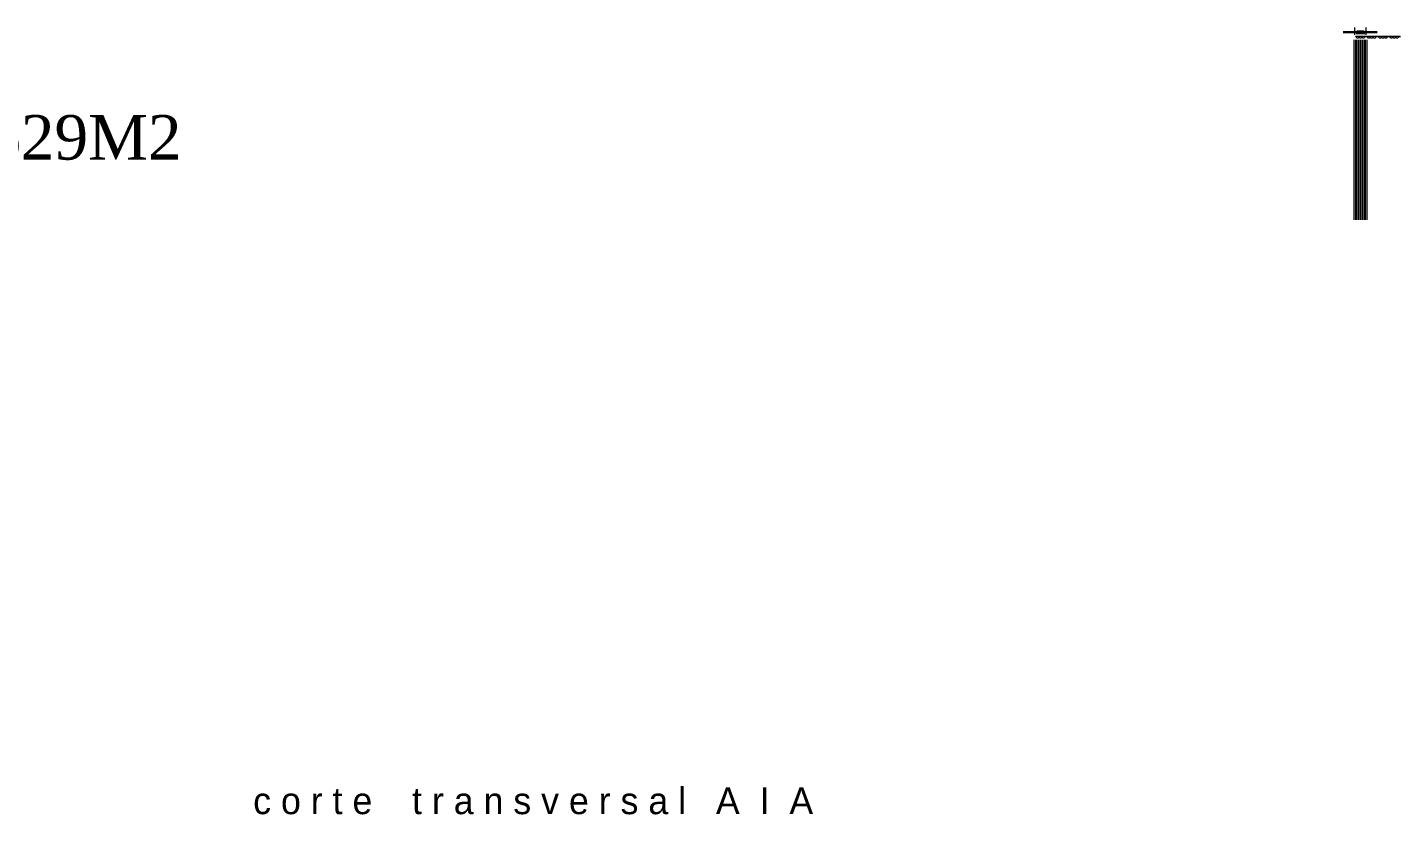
# Model space of a CAD drawing. Header units: millimetres. Extents: x 1972 to 5740, y 370 to 952.
# Drawn here: x 2722.37 to 2753.2, y 501.15 to 518.82 of the extents above; entities that cross this region are included whole.
import ezdxf

# ---------------------------------------------------------------- set-up
doc = ezdxf.new("R2010")
doc.units = ezdxf.units.MM
doc.header["$LTSCALE"] = 15
for name, color, linetype, lineweight in [('000 ALE 00', 24, 'Continuous', 0), ('000 ALE GRIS MEDIO', 252, 'Continuous', 0), ('000 ALE MUROS NUEVOS', 20, 'Continuous', 5), ('COTAS', 5, 'Continuous', 20)]:
    doc.layers.add(name, color=color, linetype=linetype, lineweight=lineweight)

msp = doc.modelspace()

# ---------------------------------------------------------------- linework, layer by layer
at = {"layer": '000 ALE 00'}
for p, q in [((2751.91304, 518.73263), (2752.67753, 518.73263)), ((2751.91304, 518.70963), (2752.67753, 518.70963)), ((2751.91304, 518.70463), (2752.67753, 518.70463)), ((2752.13392, 518.70463), (2752.16192, 518.73263)), ((2752.16133, 518.70463), (2752.20133, 518.70463)), ((2752.17692, 518.65835), (2752.17692, 518.82082)), ((2752.21992, 518.70463), (2752.19192, 518.73263)), ((2752.19192, 518.62363), (2753.19192, 518.62363)), ((2752.21842, 518.70463), (2752.21842, 518.66839)), ((2752.21842, 518.68651), (2752.38842, 518.68651)), ((2752.21992, 518.74542), (2752.38692, 518.74542)), ((2752.25242, 518.70463), (2752.25742, 518.70963)), ((2752.25242, 518.70463), (2752.25242, 518.66839)), ((2752.28642, 518.70463), (2752.28142, 518.70963)), ((2752.28642, 518.70463), (2752.28642, 518.66839)), ((2752.32042, 518.70463), (2752.32542, 518.70963)), ((2752.32042, 518.70463), (2752.32042, 518.66839)), ((2752.35442, 518.70463), (2752.34942, 518.70963)), ((2752.35442, 518.70463), (2752.35442, 518.66839)), ((2752.38692, 518.70463), (2752.41492, 518.73263)), ((2752.38842, 518.70463), (2752.38842, 518.66839)), ((2752.42992, 518.65835), (2752.42992, 518.82082)), ((2752.47292, 518.70463), (2752.44492, 518.73263)), ((2752.16133, 514.50183), (2752.16133, 518.54183)), ((2752.25983, 514.50183), (2752.25983, 518.54183)), ((2752.35833, 514.50183), (2752.35833, 518.54183)), ((2752.45683, 514.50183), (2752.45683, 518.54183))]:
    msp.add_line(p, q, dxfattribs=at)
for points in [[(2752.19192, 518.73263), (2752.19192, 518.73263), (2752.21992, 518.70463), (2752.25242, 518.70463), (2752.25742, 518.70963), (2752.28142, 518.70963), (2752.28642, 518.70463), (2752.32042, 518.70463), (2752.32542, 518.70963), (2752.34942, 518.70963), (2752.35442, 518.70463), (2752.38692, 518.70463), (2752.41492, 518.73263), (2752.44492, 518.73263)], [(2752.19192, 518.61905), (2752.19192, 518.61905), (2752.21992, 518.59105), (2752.25242, 518.59105), (2752.25742, 518.59605), (2752.28142, 518.59605), (2752.28642, 518.59105), (2752.32042, 518.59105), (2752.32542, 518.59605), (2752.34942, 518.59605), (2752.35442, 518.59105), (2752.38692, 518.59105), (2752.41492, 518.61905), (2752.44492, 518.61905)], [(2752.19192, 518.61905), (2752.21992, 518.59105), (2752.25242, 518.59105), (2752.25742, 518.59605), (2752.28142, 518.59605), (2752.28642, 518.59105), (2752.32042, 518.59105), (2752.32542, 518.59605), (2752.34942, 518.59605), (2752.35442, 518.59105), (2752.38692, 518.59105), (2752.41492, 518.61905), (2752.44492, 518.61905), (2752.47292, 518.59105), (2752.50542, 518.59105), (2752.51042, 518.59605), (2752.53442, 518.59605), (2752.53942, 518.59105), (2752.57342, 518.59105), (2752.57842, 518.59605), (2752.60242, 518.59605), (2752.60742, 518.59105), (2752.63992, 518.59105), (2752.66792, 518.61905), (2752.69792, 518.61905), (2752.72592, 518.59105), (2752.75842, 518.59105), (2752.76342, 518.59605), (2752.78742, 518.59605), (2752.79242, 518.59105), (2752.82642, 518.59105), (2752.83142, 518.59605), (2752.85542, 518.59605), (2752.86042, 518.59105), (2752.89292, 518.59105), (2752.92092, 518.61905), (2752.95092, 518.61905), (2752.97892, 518.59105), (2753.01142, 518.59105), (2753.01642, 518.59605), (2753.04042, 518.59605), (2753.04542, 518.59105), (2753.07942, 518.59105), (2753.08442, 518.59605), (2753.10842, 518.59605), (2753.11342, 518.59105), (2753.14592, 518.59105), (2753.17392, 518.61905), (2753.20392, 518.61905)], [(2752.44492, 518.61905), (2752.44492, 518.61905), (2752.47292, 518.59105), (2752.50542, 518.59105), (2752.51042, 518.59605), (2752.53442, 518.59605), (2752.53942, 518.59105), (2752.57342, 518.59105), (2752.57842, 518.59605), (2752.60242, 518.59605), (2752.60742, 518.59105), (2752.63992, 518.59105), (2752.66792, 518.61905), (2752.69792, 518.61905)], [(2752.69792, 518.61905), (2752.69792, 518.61905), (2752.72592, 518.59105), (2752.75842, 518.59105), (2752.76342, 518.59605), (2752.78742, 518.59605), (2752.79242, 518.59105), (2752.82642, 518.59105), (2752.83142, 518.59605), (2752.85542, 518.59605), (2752.86042, 518.59105), (2752.89292, 518.59105), (2752.92092, 518.61905), (2752.95092, 518.61905)], [(2752.95092, 518.61905), (2752.95092, 518.61905), (2752.97892, 518.59105), (2753.01142, 518.59105), (2753.01642, 518.59605), (2753.04042, 518.59605), (2753.04542, 518.59105), (2753.07942, 518.59105), (2753.08442, 518.59605), (2753.10842, 518.59605), (2753.11342, 518.59105), (2753.14592, 518.59105), (2753.17392, 518.61905), (2753.20392, 518.61905)]]:
    msp.add_lwpolyline(points, dxfattribs=at)
at = {"layer": '000 ALE GRIS MEDIO'}
for p, q in [((2752.19908, 514.50183), (2752.19908, 518.54183)), ((2752.22208, 514.50183), (2752.22208, 518.54183)), ((2752.29758, 514.50183), (2752.29758, 518.54183)), ((2752.32058, 514.50183), (2752.32058, 518.54183)), ((2752.39608, 514.50183), (2752.39608, 518.54183)), ((2752.41908, 514.50183), (2752.41908, 518.54183))]:
    msp.add_line(p, q, dxfattribs=at)

# ---------------------------------------------------------------- texts
at = {"layer": '000 ALE MUROS NUEVOS', "insert": (2713.91917, 516.34333), "char_height": 1, "attachment_point": 5}
msp.add_mtext_dynamic_manual_height_columns('\\pxqc;{\\fTimes New Roman|b0|i0|c0|p18;PLAYON DELANTERO SUP. 629M2}', width=55.2402706, gutter_width=62.5, heights=[12.19901], dxfattribs=at)
at = {"layer": 'COTAS', "insert": (2727.44288, 501.75535), "char_height": 0.6, "width": 25.6, "attachment_point": 1}
msp.add_mtext('c o r t e    t r a n s v e r s a l   A  I  A', dxfattribs=at)

doc.saveas('drawing.dxf')
